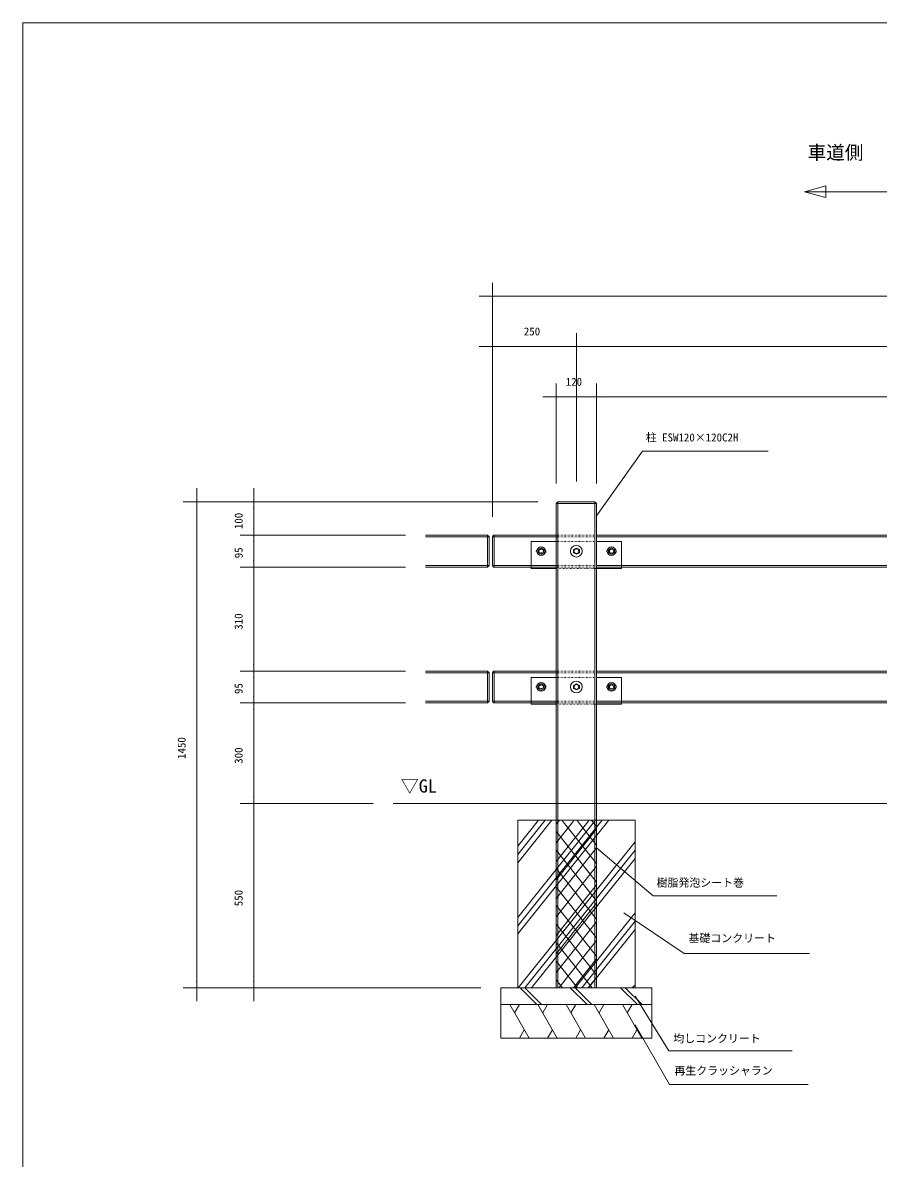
# Model space of a CAD drawing. Units: millimetres, scale not verified. Extents: x -3900 to 3900, y -2750 to 2750.
# Drawn here: x -3900 to -1348, y -638 to 2750 of the extents above; entities that cross this region are included whole.
import ezdxf
from ezdxf.enums import TextEntityAlignment as Align

# ---------------------------------------------------------------- set-up
doc = ezdxf.new("R2010")
doc.units = ezdxf.units.MM
doc.header["$LTSCALE"] = 20
doc.linetypes.add('USER5', pattern=[0.208282, 0.069427, -0.138855])
doc.layers.add('0-1_IMPORTED', color=30, linetype='Continuous', lineweight=18)
doc.styles.add('ＭＳ ゴシック', font='')
doc.styles.get('ＭＳ ゴシック').set_extended_font_data('MS Gothic')

msp = doc.modelspace()

# ---------------------------------------------------------------- linework, layer by layer
at = {"layer": '0-1_IMPORTED'}
for p, q in [((-1567.77, 2245.94), (-932.77, 2245.94)), ((-2308.5, 1316.04), (-2188.5, 1316.04)), ((-2303.5, 1321.04), (-2303.5, -128.96)), ((-2193.5, 1321.04), (-2193.5, -128.96)), ((-2513.5, 1221.04), (-2513.5, 1126.04)), ((-2493.5, 1126.04), (-2493.5, 1221.04)), ((-2698.5, 1216.04), (-2508.5, 1216.04)), ((-2498.5, 1216.04), (-2308.5, 1216.04)), ((-2188.5, 1216.04), (1.5, 1216.04)), ((-2359.51, 1176.02), (-2358.1, 1178.13)), ((-2358.1, 1168.94), (-2359.51, 1171.05)), ((-2358.1, 1178.13), (-2355.99, 1179.54)), ((-2355.99, 1167.53), (-2358.1, 1168.94)), ((-2355.99, 1179.54), (-2353.5, 1180.04)), ((-2353.5, 1167.04), (-2355.99, 1167.53)), ((-2353.5, 1180.04), (-2351.01, 1179.54)), ((-2351.01, 1167.53), (-2353.5, 1167.04)), ((-2351.01, 1179.54), (-2348.9, 1178.13)), ((-2348.9, 1168.94), (-2351.01, 1167.53)), ((-2348.9, 1178.13), (-2347.5, 1176.02)), ((-2347.5, 1171.05), (-2348.9, 1168.94)), ((-2347.5, 1176.02), (-2347, 1173.54)), ((-2347, 1173.54), (-2347.5, 1171.05)), ((-2143.5, 1180.04), (-2145.99, 1179.54)), ((-2145.99, 1167.53), (-2143.5, 1167.04)), ((-2141.01, 1179.54), (-2143.5, 1180.04)), ((-2143.5, 1167.04), (-2141.01, 1167.53)), ((-2138.9, 1178.13), (-2141.01, 1179.54)), ((-2141.01, 1167.53), (-2138.9, 1168.94)), ((-2508.5, 1131.04), (-2698.5, 1131.04)), ((-2308.5, 1131.04), (-2498.5, 1131.04)), ((1.5, 1131.04), (-2188.5, 1131.04)), ((-2513.5, 816.04), (-2513.5, 721.04)), ((-2493.5, 721.04), (-2493.5, 816.04)), ((-2698.5, 811.04), (-2508.5, 811.04)), ((-2498.5, 811.04), (-2308.5, 811.04)), ((-2188.5, 811.04), (1.5, 811.04)), ((-2359.51, 771.02), (-2358.1, 773.13)), ((-2358.1, 763.94), (-2359.51, 766.05)), ((-2358.1, 773.13), (-2355.99, 774.54)), ((-2355.99, 762.53), (-2358.1, 763.94)), ((-2355.99, 774.54), (-2353.5, 775.04)), ((-2353.5, 762.04), (-2355.99, 762.53)), ((-2353.5, 775.04), (-2351.01, 774.54)), ((-2351.01, 762.53), (-2353.5, 762.04)), ((-2351.01, 774.54), (-2348.9, 773.13)), ((-2348.9, 763.94), (-2351.01, 762.53)), ((-2348.9, 773.13), (-2347.5, 771.02)), ((-2347.5, 766.05), (-2348.9, 763.94)), ((-2347.5, 771.02), (-2347, 768.54)), ((-2347, 768.54), (-2347.5, 766.05)), ((-2143.5, 775.04), (-2145.99, 774.54)), ((-2145.99, 762.53), (-2143.5, 762.04)), ((-2141.01, 774.54), (-2143.5, 775.04)), ((-2143.5, 762.04), (-2141.01, 762.53)), ((-2138.9, 773.13), (-2141.01, 774.54)), ((-2141.01, 762.53), (-2138.9, 763.94)), ((-2508.5, 726.04), (-2698.5, 726.04)), ((-2308.5, 726.04), (-2498.5, 726.04)), ((1.5, 726.04), (-2188.5, 726.04)), ((452, 421.04), (-2795, 421.04)), ((-2423.5, 243.67), (-2321.61, 371.04)), ((-2423.5, 31.54), (-2151.9, 371.04)), ((-2423.5, 268.42), (-2341.41, 371.04)), ((-2423.5, 56.29), (-2171.7, 371.04)), ((-2423.5, 293.17), (-2361.21, 371.04)), ((-2423.5, 81.04), (-2191.5, 371.04)), ((-2308, 359.76), (-2298.98, 371.04)), ((-2308, 304.52), (-2254.78, 371.04)), ((-2308, 249.27), (-2210.59, 371.04)), ((-2308, 194.03), (-2188, 344.03)), ((-2188, 241.35), (-2291.75, 371.04)), ((-2188, 296.59), (-2247.56, 371.04)), ((-2188, 351.83), (-2203.36, 371.04)), ((-2421.79, -128.96), (-2073.5, 306.4)), ((-2188, 186.11), (-2308, 336.11)), ((-2402, -128.96), (-2073.5, 281.66)), ((-2308, 138.79), (-2188, 288.79)), ((-2188, 130.86), (-2308, 280.86)), ((-2382.2, -128.96), (-2073.5, 256.91)), ((-2308, 83.55), (-2188, 233.55)), ((-2188, 75.62), (-2308, 225.62)), ((-2308, 28.3), (-2188, 178.3)), ((-2188, 20.38), (-2308, 170.38)), ((-2308, -26.94), (-2188, 123.06)), ((-2188, -34.86), (-2308, 115.14)), ((-2308, -82.18), (-2188, 67.82)), ((-2252.09, -128.96), (-2073.5, 94.27)), ((-2232.29, -128.96), (-2073.5, 69.52)), ((-2188, -90.11), (-2308, 59.89)), ((-2212.49, -128.96), (-2073.5, 44.78)), ((-2201.11, -128.96), (-2308, 4.65)), ((-2301.23, -128.96), (-2188, 12.57)), ((-2245.3, -128.96), (-2308, -50.59)), ((-2257.04, -128.96), (-2188, -42.67)), ((-2212.84, -128.96), (-2188, -97.91)), ((-2416.64, -128.96), (-2366.64, -178.96)), ((-2402.5, -128.96), (-2352.5, -178.96)), ((-2289.5, -128.96), (-2308, -105.84)), ((-2266.64, -128.96), (-2216.64, -178.96)), ((-2252.5, -128.96), (-2202.5, -178.96)), ((-2116.64, -128.96), (-2066.64, -178.96)), ((-2102.5, -128.96), (-2052.5, -178.96)), ((-2082.38, -128.96), (-2073.5, -120.08)), ((-2389.37, -278.96), (-2447.11, -178.96)), ((-2432.67, -203.96), (-2418.24, -178.96)), ((-2305.37, -278.96), (-2363.11, -178.96)), ((-2348.67, -203.96), (-2334.24, -178.96)), ((-2221.37, -278.96), (-2279.11, -178.96)), ((-2264.67, -203.96), (-2250.24, -178.96)), ((-2137.37, -278.96), (-2195.11, -178.96)), ((-2180.67, -203.96), (-2166.24, -178.96)), ((-2053.37, -278.96), (-2111.11, -178.96)), ((-2096.67, -203.96), (-2082.24, -178.96)), ((-2403.81, -253.96), (-2418.24, -278.96)), ((-2319.81, -253.96), (-2334.24, -278.96)), ((-2235.81, -253.96), (-2250.24, -278.96)), ((-2151.81, -253.96), (-2166.24, -278.96)), ((-2067.81, -253.96), (-2082.24, -278.96))]:
    msp.add_line(p, q, dxfattribs=at)
at = {"layer": '0-1_IMPORTED', "color": 1}
for p, q in [((-2498.5, 1336.04), (-2498.5, 1974.04)), ((-2538.5, 1934.04), (-2498.5, 1934.04)), ((-2498.5, 1934.04), (1.5, 1934.04)), ((-2498.5, 1276.04), (-2498.5, 1824.04)), ((-2248.5, 1381.04), (-2248.5, 1824.04)), ((-2248.5, 1381.04), (-2248.5, 1824.04)), ((-2538.5, 1784.04), (-2498.5, 1784.04)), ((-2498.5, 1784.04), (-2248.5, 1784.04)), ((-2288.5, 1784.04), (-2248.5, 1784.04)), ((-2248.5, 1784.04), (-2208.5, 1784.04)), ((-2248.5, 1784.04), (-248.5, 1784.04)), ((-2308.5, 1375.67), (-2308.5, 1673.69)), ((-2188.5, 1375.67), (-2188.5, 1673.69)), ((-2188.5, 1375.67), (-2188.5, 1673.69)), ((-2348.5, 1633.69), (-2308.5, 1633.69)), ((-2308.5, 1633.69), (-2188.5, 1633.69)), ((-2228.5, 1633.69), (-2188.5, 1633.69)), ((-2188.5, 1633.69), (-2148.5, 1633.69)), ((-2188.5, 1633.69), (-308.5, 1633.69)), ((-3381, 1361.04), (-3381, 1321.04)), ((-3211, 1321.04), (-3211, 1361.04)), ((-2363.5, 1321.04), (-3421, 1321.04)), ((-3381, 1321.04), (-3381, -128.96)), ((-2363.5, 1321.04), (-3251, 1321.04)), ((-3211, 1221.04), (-3211, 1321.04)), ((-3211, 1221.04), (-3211, 1261.04)), ((-2758.5, 1221.04), (-3251, 1221.04)), ((-2758.5, 1221.04), (-3251, 1221.04)), ((-3211, 1126.04), (-3211, 1221.04)), ((-3211, 1181.04), (-3211, 1221.04)), ((-3211, 1126.04), (-3211, 1166.04)), ((-2758.5, 1126.04), (-3251, 1126.04)), ((-2758.5, 1126.04), (-3251, 1126.04)), ((-3211, 816.04), (-3211, 1126.04)), ((-3211, 1086.04), (-3211, 1126.04)), ((-3211, 816.04), (-3211, 856.04)), ((-2758.5, 816.04), (-3251, 816.04)), ((-2758.5, 816.04), (-3251, 816.04)), ((-3211, 721.04), (-3211, 816.04)), ((-3211, 776.04), (-3211, 816.04)), ((-3211, 721.04), (-3211, 761.04)), ((-2758.5, 721.04), (-3251, 721.04)), ((-2758.5, 721.04), (-3251, 721.04)), ((-3211, 421.04), (-3211, 721.04)), ((-3211, 681.04), (-3211, 721.04)), ((-3211, 421.04), (-3211, 461.04)), ((-2855, 421.04), (-3251, 421.04)), ((-2855, 421.04), (-3251, 421.04)), ((-3211, -128.96), (-3211, 421.04)), ((-3211, 381.04), (-3211, 421.04)), ((-2533.5, -128.96), (-3421, -128.96)), ((-3381, -128.96), (-3381, -168.96)), ((-2533.5, -128.96), (-3251, -128.96)), ((-3211, -168.96), (-3211, -128.96))]:
    msp.add_line(p, q, dxfattribs=at)
at = {"layer": '0-1_IMPORTED', "linetype": 'USER5'}
for p, q in [((-2188.5, 1221.04), (-2308.5, 1221.04)), ((-2188.5, 1216.04), (-2308.5, 1216.04)), ((-2188.5, 1202.04), (-2308.5, 1202.04)), ((-2363.5, 1178.54), (-2343.5, 1178.54)), ((-2343.5, 1168.54), (-2363.5, 1168.54)), ((-2133.5, 1178.54), (-2153.5, 1178.54)), ((-2153.5, 1168.54), (-2133.5, 1168.54)), ((-2188.5, 1131.04), (-2308.5, 1131.04)), ((-2188.5, 1126.04), (-2308.5, 1126.04)), ((-2308.5, 1122.04), (-2188.5, 1122.04)), ((-2188.5, 816.04), (-2308.5, 816.04)), ((-2188.5, 811.04), (-2308.5, 811.04)), ((-2188.5, 797.04), (-2308.5, 797.04)), ((-2363.5, 773.54), (-2343.5, 773.54)), ((-2343.5, 763.54), (-2363.5, 763.54)), ((-2133.5, 773.54), (-2153.5, 773.54)), ((-2153.5, 763.54), (-2133.5, 763.54)), ((-2188.5, 726.04), (-2308.5, 726.04)), ((-2188.5, 721.04), (-2308.5, 721.04)), ((-2308.5, 717.04), (-2188.5, 717.04))]:
    msp.add_line(p, q, dxfattribs=at)
at = {"layer": '0-1_IMPORTED'}
for points in [[(-3900, 2750), (3900, 2750), (3900, -2750), (-3900, -2750)], [(-1567.77, 2245.94), (-1504.27, 2262.95), (-1504.27, 2228.92)], [(-2303.5, 1321.04), (-2193.5, 1321.04), (-2188.5, 1315.67), (-2188.5, -128.96), (-2308.5, -128.96), (-2308.5, 1315.67)], [(-2362.47, 1168.36), (-2362.47, 1178.71), (-2353.5, 1183.89), (-2344.53, 1178.71), (-2344.53, 1168.36), (-2353.5, 1163.18)], [(-2248.5, 1164.54), (-2239.5, 1169.04), (-2239.5, 1178.04), (-2248.5, 1182.54), (-2257.5, 1178.04), (-2257.5, 1169.04)], [(-2134.53, 1168.36), (-2134.53, 1178.71), (-2143.5, 1183.89), (-2152.47, 1178.71), (-2152.47, 1168.36), (-2143.5, 1163.18)], [(-2362.47, 763.36), (-2362.47, 773.71), (-2353.5, 778.89), (-2344.53, 773.71), (-2344.53, 763.36), (-2353.5, 758.18)], [(-2248.5, 759.54), (-2239.5, 764.04), (-2239.5, 773.04), (-2248.5, 777.54), (-2257.5, 773.04), (-2257.5, 764.04)], [(-2134.53, 763.36), (-2134.53, 773.71), (-2143.5, 778.89), (-2152.47, 773.71), (-2152.47, 763.36), (-2143.5, 758.18)], [(-2423.5, 371.04), (-2073.5, 371.04), (-2073.5, -128.96), (-2423.5, -128.96)], [(-2473.5, -128.96), (-2023.5, -128.96), (-2023.5, -178.96), (-2473.5, -178.96)], [(-2473.5, -178.96), (-2023.5, -178.96), (-2023.5, -278.96), (-2473.5, -278.96)]]:
    msp.add_lwpolyline(points, close=True, dxfattribs=at)
at = {"layer": '0-1_IMPORTED', "color": 1}
for points in [[(-2188.5, 1279.04), (-2051.52, 1472.21), (-1676, 1472.21)], [(-1651, 145), (-2019, 145), (-2188, 288.79)], [(-1553, -27), (-1927, -27), (-2107, 95)], [(-1605, -317), (-1973, -317), (-2073.5, -153.96)], [(-1557, -417), (-1971, -417), (-2073.5, -239.46)]]:
    msp.add_lwpolyline(points, dxfattribs=at)
at = {"layer": '0-1_IMPORTED'}
for points in [[(-2698.5, 1221.04), (-2513.5, 1221.04), (-2508.5, 1216.04), (-2508.5, 1131.04), (-2513.5, 1126.04), (-2698.5, 1126.04)], [(-2308.5, 1126.04), (-2496.34, 1126.04), (-2498.5, 1131.04), (-2498.5, 1216.04), (-2496.34, 1221.04), (-2308.5, 1221.04)], [(-2188.5, 1221.04), (-4.14, 1221.04), (1.5, 1216.04), (1.5, 1131.04), (-4.14, 1126.04), (-2188.5, 1126.04)], [(-2308.5, 1122.04), (-2383.5, 1122.04), (-2383.5, 1202.04), (-2308.5, 1202.04)], [(-2188.5, 1202.04), (-2113.5, 1202.04), (-2113.5, 1122.04), (-2188.5, 1122.04)], [(-2359.51, 1171.05), (-2360, 1173.54), (-2359.51, 1176.02)], [(-2145.99, 1179.54), (-2148.1, 1178.13), (-2149.51, 1176.02), (-2150, 1173.54), (-2149.51, 1171.05), (-2148.1, 1168.94), (-2145.99, 1167.53)], [(-2137, 1173.54), (-2137.5, 1176.02), (-2138.9, 1178.13)], [(-2138.9, 1168.94), (-2137.5, 1171.05), (-2137, 1173.54)], [(-2698.5, 816.04), (-2513.5, 816.04), (-2508.5, 811.04), (-2508.5, 726.04), (-2513.5, 721.04), (-2698.5, 721.04)], [(-2308.5, 721.04), (-2496.34, 721.04), (-2498.5, 726.04), (-2498.5, 811.04), (-2496.34, 816.04), (-2308.5, 816.04)], [(-2188.5, 816.04), (-4.14, 816.04), (1.5, 811.04), (1.5, 726.04), (-4.14, 721.04), (-2188.5, 721.04)], [(-2308.5, 717.04), (-2383.5, 717.04), (-2383.5, 797.04), (-2308.5, 797.04)], [(-2188.5, 797.04), (-2113.5, 797.04), (-2113.5, 717.04), (-2188.5, 717.04)], [(-2359.51, 766.05), (-2360, 768.54), (-2359.51, 771.02)], [(-2145.99, 774.54), (-2148.1, 773.13), (-2149.51, 771.02), (-2150, 768.54), (-2149.51, 766.05), (-2148.1, 763.94), (-2145.99, 762.53)], [(-2137, 768.54), (-2137.5, 771.02), (-2138.9, 773.13)], [(-2138.9, 763.94), (-2137.5, 766.05), (-2137, 768.54)]]:
    msp.add_lwpolyline(points, dxfattribs=at)
for centre, radius in [((-2353.5, 1173.54), 13), ((-2248.5, 1173.54), 17.5), ((-2143.5, 1173.54), 13), ((-2248.5, 1173.54), 7.19), ((-2353.5, 768.54), 13), ((-2248.5, 768.54), 17.5), ((-2143.5, 768.54), 13), ((-2248.5, 768.54), 7.19)]:
    msp.add_circle(centre, radius, dxfattribs=at)
at = {"layer": '0-1_IMPORTED', "linetype": 'USER5'}
for centre, start, end in [((-2363.5, 1173.54), 90, 180), ((-2363.5, 1173.54), 180, 270), ((-2343.5, 1173.54), 0, 90), ((-2343.5, 1173.54), 270, 0), ((-2153.5, 1173.54), 90, 180), ((-2153.5, 1173.54), 180, 270), ((-2133.5, 1173.54), 0, 90), ((-2133.5, 1173.54), 270, 0), ((-2363.5, 768.54), 90, 180), ((-2363.5, 768.54), 180, 270), ((-2343.5, 768.54), 0, 90), ((-2343.5, 768.54), 270, 0), ((-2153.5, 768.54), 90, 180), ((-2153.5, 768.54), 180, 270), ((-2133.5, 768.54), 0, 90), ((-2133.5, 768.54), 270, 0)]:
    msp.add_arc(centre, 5, start, end, dxfattribs=at)
at = {"layer": '0-1_IMPORTED', "color": 1}
for points in [[(-2498.5, 1934.04), (-2478.5, 1935.79), (-2478.5, 1932.29)], [(-2498.5, 1784.04), (-2478.5, 1785.79), (-2478.5, 1782.29)], [(-2248.5, 1784.04), (-2268.5, 1782.29), (-2268.5, 1785.79)], [(-2248.5, 1784.04), (-2228.5, 1785.79), (-2228.5, 1782.29)], [(-2308.5, 1633.69), (-2288.5, 1635.44), (-2288.5, 1631.94)], [(-2188.5, 1633.69), (-2208.5, 1631.94), (-2208.5, 1635.44)], [(-2188.5, 1633.69), (-2168.5, 1635.44), (-2168.5, 1631.94)], [(-3381, 1321.04), (-3379.25, 1301.04), (-3382.75, 1301.04)], [(-3211, 1321.04), (-3209.25, 1301.04), (-3212.75, 1301.04)], [(-3211, 1221.04), (-3212.75, 1241.04), (-3209.25, 1241.04)], [(-3211, 1221.04), (-3209.25, 1201.04), (-3212.75, 1201.04)], [(-3211, 1126.04), (-3212.75, 1146.04), (-3209.25, 1146.04)], [(-3211, 1126.04), (-3209.25, 1106.04), (-3212.75, 1106.04)], [(-3211, 816.04), (-3212.75, 836.04), (-3209.25, 836.04)], [(-3211, 816.04), (-3209.25, 796.04), (-3212.75, 796.04)], [(-3211, 721.04), (-3212.75, 741.04), (-3209.25, 741.04)], [(-3211, 721.04), (-3209.25, 701.04), (-3212.75, 701.04)], [(-3211, 421.04), (-3212.75, 441.04), (-3209.25, 441.04)], [(-3211, 421.04), (-3209.25, 401.04), (-3212.75, 401.04)], [(-3381, -128.96), (-3382.75, -108.96), (-3379.25, -108.96)], [(-3211, -128.96), (-3212.75, -108.96), (-3209.25, -108.96)]]:
    msp.add_solid(points, dxfattribs=at)

# ---------------------------------------------------------------- texts
at = {"layer": '0-1_IMPORTED', "color": 7, "style": 'ＭＳ ゴシック'}
for s, height, p in [('車道側', 40.7, (-1558.85, 2330.22)), ('250', 23.88, (-2405.25, 1809.96)), ('120', 23.88, (-2280.25, 1659.61)), ('柱 ESW120×120C2H', 23.88, (-2041.52, 1493.63)), ('▽GL', 39.38, (-2772.36, 441.51)), ('樹脂発泡シート巻', 23.88, (-2009.08, 165.56)), ('基礎コンクリート', 23.88, (-1914.08, -0.12)), ('均しコンクリート', 23.88, (-1959.24, -299.38)), ('再生クラッシャラン', 23.88, (-1956.08, -395.27))]:
    msp.add_text(s, height=height, dxfattribs=at).set_placement(p, align=Align.BOTTOM_LEFT)
for s, p in [('100', (-3236.93, 1239.29)), ('95', (-3236.93, 1152.37)), ('310', (-3236.93, 939.29)), ('95', (-3236.93, 747.37)), ('1450', (-3406.93, 553.7)), ('300', (-3236.93, 539.29)), ('550', (-3236.93, 114.29))]:
    msp.add_text(s, height=23.88, rotation=90, dxfattribs=at).set_placement(p, align=Align.BOTTOM_LEFT)

doc.saveas('drawing.dxf')
